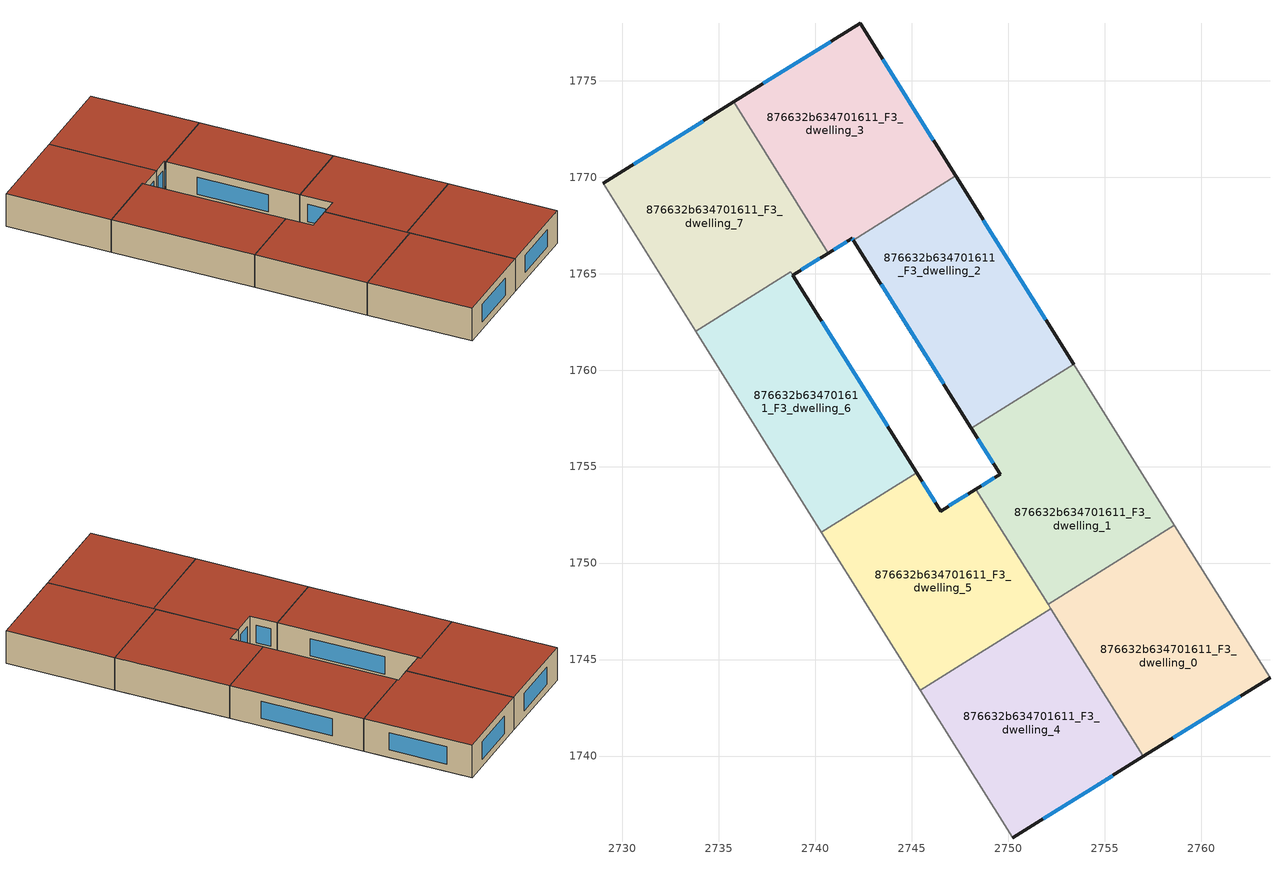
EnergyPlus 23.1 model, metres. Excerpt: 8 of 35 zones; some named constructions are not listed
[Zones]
876632b634701611_F3_dwelling_0
 floor to 876632b634701611_F2_dwelling_0 (EU_floor_Construction): 2759.61,1750.38 2763.57,1744.06 2757,1739.98 2753.06,1746.29 z9
 floor to 876632b634701611_F2_dwelling_1 (EU_floor_Construction): 2758.62,1751.96 2759.61,1750.38 2753.06,1746.29 2752.07,1747.86 z9
 wall outside (EU_wall_Construction): 2757,1739.98 2763.57,1744.06 z9:12
 wall adiabatic (EU_wall_Construction): 2763.57,1744.06 2758.62,1751.96 z9:12
 wall to 876632b634701611_F3_dwelling_1 (EU_wall_Construction): 2758.62,1751.96 2752.07,1747.86 z9:12
 wall to 876632b634701611_F3_dwelling_4 (EU_wall_Construction): 2752.21,1747.64 2757,1739.98 z9:12
 wall to 876632b634701611_F3_dwelling_5 (EU_wall_Construction): 2752.07,1747.86 2752.21,1747.64 z9:12
 window (EU_Window_Construction): 2758.54,1740.94 2762.03,1743.1 z9.7:11.3
 roof outside (EU_roof_Construction): 2763.57,1744.06 2758.62,1751.96 2752.07,1747.86 2757,1739.98 z12
876632b634701611_F3_dwelling_1
 floor to 876632b634701611_F2_dwelling_2 (EU_floor_Construction): 2753.39,1760.31 2755.65,1756.7 2749.1,1752.6 2748.33,1753.83 2749.58,1754.61 2748.08,1756.99 z9
 floor adiabatic (EU_floor_Construction): 2755.65,1756.7 2758.62,1751.96 2752.07,1747.86 2749.1,1752.6 z9
 wall outside (EU_wall_Construction): 2748.08,1756.99 2749.58,1754.61 2748.33,1753.83 z9:12
 wall to 876632b634701611_F3_dwelling_2 (EU_wall_Construction): 2753.39,1760.31 2748.08,1756.99 z9:12
 wall adiabatic (EU_wall_Construction): 2758.62,1751.96 2753.39,1760.31 z9:12
 wall to 876632b634701611_F3_dwelling_5 (EU_wall_Construction): 2748.33,1753.83 2752.07,1747.86 z9:12
 window (EU_Window_Construction): 2749.29,1754.43 2748.62,1754.02 / 2748.43,1756.43 2749.23,1755.17 z9.7:11.3
 roof outside (EU_roof_Construction): 2758.62,1751.96 2753.39,1760.31 2748.08,1756.99 2749.58,1754.61 2748.33,1753.83 2752.07,1747.86 z12
876632b634701611_F3_dwelling_2
 floor to 876632b634701611_F2_dwelling_2 (EU_floor_Construction): 2750.95,1764.21 2753.39,1760.31 2748.08,1756.99 2745.64,1760.89 z9
 floor to 876632b634701611_F2_dwelling_3 (EU_floor_Construction): 2747.28,1770.06 2750.95,1764.21 2745.64,1760.89 2741.98,1766.74 z9
 wall outside (EU_wall_Construction): 2741.98,1766.74 2748.08,1756.99 / 2753.39,1760.31 2747.28,1770.06 z9:12
 wall to 876632b634701611_F3_dwelling_3 (EU_wall_Construction): 2747.28,1770.06 2741.98,1766.74 z9:12
 window (EU_Window_Construction): 2743.41,1764.45 2746.65,1759.28 / 2751.96,1762.6 2748.72,1767.77 z9.7:11.3
 roof outside (EU_roof_Construction): 2753.39,1760.31 2747.28,1770.06 2741.98,1766.74 2748.08,1756.99 z12
876632b634701611_F3_dwelling_3
 floor to 876632b634701611_F2_dwelling_3 (EU_floor_Construction): 2746.28,1771.66 2747.28,1770.06 2741.98,1766.74 2741.91,1766.84 2740.67,1766.07 2739.74,1767.56 z9
 floor to 876632b634701611_F2_dwelling_4 (EU_floor_Construction): 2742.33,1777.97 2746.28,1771.66 2739.74,1767.56 2735.78,1773.89 z9
 wall outside (EU_wall_Construction): 2747.28,1770.06 2742.33,1777.97 2735.78,1773.89 / 2740.67,1766.07 2741.91,1766.84 2741.98,1766.74 z9:12
 wall to 876632b634701611_F3_dwelling_7 (EU_wall_Construction): 2735.78,1773.89 2740.67,1766.07 z9:12
 window (EU_Window_Construction): 2740.79,1777.02 2737.31,1774.85 / 2746.12,1771.92 2743.5,1776.12 / 2741.93,1766.82 2741.96,1766.76 / 2740.96,1766.25 2741.62,1766.66 z9.7:11.3
 roof outside (EU_roof_Construction): 2747.28,1770.06 2742.33,1777.97 2735.78,1773.89 2740.67,1766.07 2741.91,1766.84 2741.98,1766.74 z12
876632b634701611_F3_dwelling_4
 floor to 876632b634701611_F2_dwelling_5 (EU_floor_Construction): 2752.21,1747.64 2757,1739.98 2750.23,1735.77 2745.45,1743.41 z9
 wall outside (EU_wall_Construction): 2750.23,1735.77 2757,1739.98 z9:12
 wall adiabatic (EU_wall_Construction): 2745.45,1743.41 2750.23,1735.77 z9:12
 wall to 876632b634701611_F3_dwelling_5 (EU_wall_Construction): 2752.21,1747.64 2745.45,1743.41 z9:12
 window (EU_Window_Construction): 2751.82,1736.76 2755.41,1738.99 z9.7:11.3
 roof outside (EU_roof_Construction): 2757,1739.98 2752.21,1747.64 2745.45,1743.41 2750.23,1735.77 z12
876632b634701611_F3_dwelling_5
 floor to 876632b634701611_F2_dwelling_6 (EU_floor_Construction): 2748.33,1753.83 2752.21,1747.64 2745.45,1743.41 2740.32,1751.6 2745.25,1754.69 2746.5,1752.7 z9
 wall outside (EU_wall_Construction): 2748.33,1753.83 2746.5,1752.7 2745.25,1754.69 z9:12
 wall adiabatic (EU_wall_Construction): 2740.32,1751.6 2745.45,1743.41 z9:12
 wall to 876632b634701611_F3_dwelling_6 (EU_wall_Construction): 2745.25,1754.69 2740.32,1751.6 z9:12
 window (EU_Window_Construction): 2747.9,1753.57 2746.93,1752.96 / 2746.21,1753.16 2745.55,1754.22 z9.7:11.3
 roof outside (EU_roof_Construction): 2752.21,1747.64 2748.33,1753.83 2746.5,1752.7 2745.25,1754.69 2740.32,1751.6 2745.45,1743.41 z12
876632b634701611_F3_dwelling_6
 floor to 876632b634701611_F2_dwelling_7 (EU_floor_Construction): 2738.73,1765.11 2745.25,1754.69 2740.32,1751.6 2733.8,1762.02 z9
 wall outside (EU_wall_Construction): 2745.25,1754.69 2738.84,1764.92 z9:12
 wall adiabatic (EU_wall_Construction): 2733.8,1762.02 2740.32,1751.6 z9:12
 wall to 876632b634701611_F3_dwelling_7 (EU_wall_Construction): 2738.84,1764.93 2738.73,1765.11 2733.8,1762.02 z9:12
 window (EU_Window_Construction): 2743.75,1757.09 2740.35,1762.52 z9.7:11.3
 roof outside (EU_roof_Construction): 2745.25,1754.69 2738.84,1764.92 2738.73,1765.11 2733.8,1762.02 2740.32,1751.6 z12
876632b634701611_F3_dwelling_7
 floor to 876632b634701611_F2_dwelling_8 (EU_floor_Construction): 2735.78,1773.89 2740.56,1766.25 2733.8,1762.02 2729,1769.68 z9
 floor to 876632b634701611_F2_dwelling_7 (EU_floor_Construction): 2740.56,1766.25 2740.67,1766.07 2738.84,1764.93 2738.73,1765.11 z9
 wall outside (EU_wall_Construction): 2735.78,1773.89 2729,1769.68 / 2738.84,1764.93 2740.67,1766.07 z9:12
 wall adiabatic (EU_wall_Construction): 2729,1769.68 2733.8,1762.02 z9:12
 window (EU_Window_Construction): 2734.18,1772.91 2730.59,1770.67 / 2739.27,1765.19 2740.24,1765.8 z9.7:11.3
 roof outside (EU_roof_Construction): 2738.84,1764.93 2740.67,1766.07 2735.78,1773.89 2729,1769.68 2733.8,1762.02 2738.73,1765.11 z12
[HVACTEMPLATE:THERMOSTAT] Constant Heating Setpoint=20; Constant Cooling Setpoint=50
EU_HeatOnly_876632b634701611_F0_dwelling_0; EU_HeatOnly_876632b634701611_F0_dwelling_1; EU_HeatOnly_876632b634701611_F0_dwelling_2; EU_HeatOnly_876632b634701611_F0_dwelling_3; EU_HeatOnly_876632b634701611_F0_dwelling_4; EU_HeatOnly_876632b634701611_F0_dwelling_5; EU_HeatOnly_876632b634701611_F0_dwelling_6; EU_HeatOnly_876632b634701611_F0_dwelling_7; EU_HeatOnly_876632b634701611_F0_dwelling_8; EU_HeatOnly_876632b634701611_F1_dwelling_0; EU_HeatOnly_876632b634701611_F1_dwelling_1; EU_HeatOnly_876632b634701611_F1_dwelling_2; EU_HeatOnly_876632b634701611_F1_dwelling_3; EU_HeatOnly_876632b634701611_F1_dwelling_4; EU_HeatOnly_876632b634701611_F1_dwelling_5; EU_HeatOnly_876632b634701611_F1_dwelling_6; EU_HeatOnly_876632b634701611_F1_dwelling_7; EU_HeatOnly_876632b634701611_F1_dwelling_8; EU_HeatOnly_876632b634701611_F2_dwelling_0; EU_HeatOnly_876632b634701611_F2_dwelling_1; EU_HeatOnly_876632b634701611_F2_dwelling_2; EU_HeatOnly_876632b634701611_F2_dwelling_3; EU_HeatOnly_876632b634701611_F2_dwelling_4; EU_HeatOnly_876632b634701611_F2_dwelling_5; EU_HeatOnly_876632b634701611_F2_dwelling_6; EU_HeatOnly_876632b634701611_F2_dwelling_7; EU_HeatOnly_876632b634701611_F2_dwelling_8; EU_HeatOnly_876632b634701611_F3_dwelling_0; EU_HeatOnly_876632b634701611_F3_dwelling_1; EU_HeatOnly_876632b634701611_F3_dwelling_2; EU_HeatOnly_876632b634701611_F3_dwelling_3; EU_HeatOnly_876632b634701611_F3_dwelling_4; EU_HeatOnly_876632b634701611_F3_dwelling_5; EU_HeatOnly_876632b634701611_F3_dwelling_6; EU_HeatOnly_876632b634701611_F3_dwelling_7
[SCHEDULE:CONSTANT]
Name | Hourly Value
EU_AlwaysOn | 1
EU_CoolingOff | 0
[SCHEDULE:FILE] Column Number=1; Rows to Skip at Top=0; Number of Hours of Data=8760; Column Separator=Comma; Interpolate to Timestep=No; Minutes per Item=60; Adjust Schedule for Daylight Savings=Yes
Name | File
EU_Step8_GainSchedule_876632b634701611_F3_dwelling_2_f000 | ../../schedules/876632b634701611/876632b634701611_F3_dwelling_2_f000_gain.csv
EU_Step8_GainSchedule_876632b634701611_F3_dwelling_3_f000 | ../../schedules/876632b634701611/876632b634701611_F3_dwelling_3_f000_gain.csv
EU_Step8_GainSchedule_876632b634701611_F3_dwelling_4_f000 | ../../schedules/876632b634701611/876632b634701611_F3_dwelling_4_f000_gain.csv
EU_Step8_GainSchedule_876632b634701611_F3_dwelling_5_f000 | ../../schedules/876632b634701611/876632b634701611_F3_dwelling_5_f000_gain.csv
EU_Step8_GainSchedule_876632b634701611_F3_dwelling_6_f000 | ../../schedules/876632b634701611/876632b634701611_F3_dwelling_6_f000_gain.csv
EU_Step8_GainSchedule_876632b634701611_F3_dwelling_7_f000 | ../../schedules/876632b634701611/876632b634701611_F3_dwelling_7_f000_gain.csv
